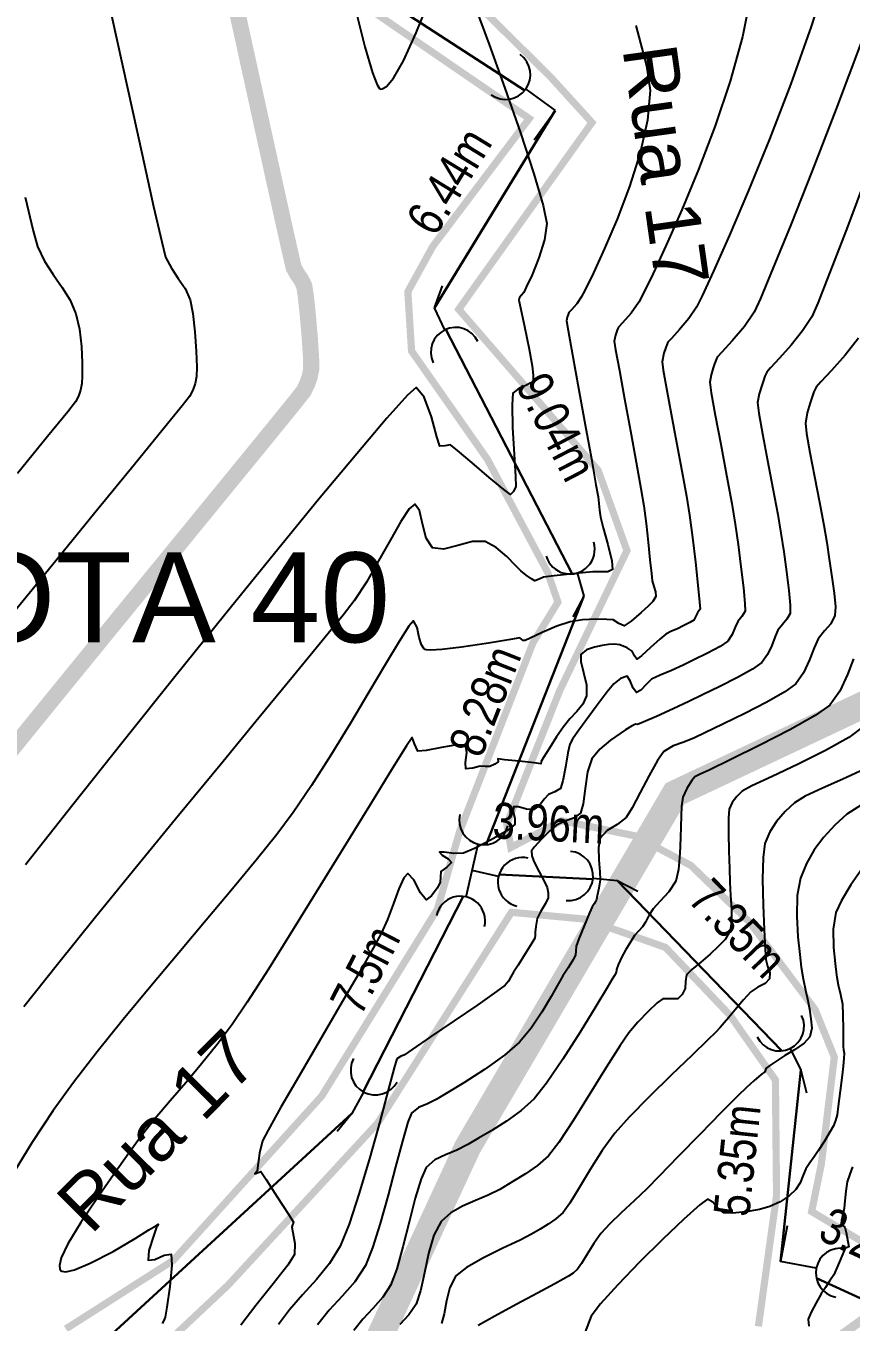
# Model space of a CAD drawing. Extents: x 360931 to 362237, y 7351473 to 7352200.
# Drawn here: x 361445.97 to 361468.93, y 7351742.04 to 7351778.1 of the extents above; entities that cross this region are included whole.
import ezdxf
from ezdxf.enums import TextEntityAlignment as Align

# ---------------------------------------------------------------- set-up
doc = ezdxf.new("R2010")
doc.units = 0
for name, color, linetype in [('A_Curvas Intermediarias', 37, 'Continuous'), ('A_Curvas Mestras', 32, 'Continuous'), ('LISTAGEM_TEXTO', 7, 'Continuous'), ('PONTOS-Pontos - Água_U', 1, 'Continuous'), ('PS_IND_COMPRIMENTO', 7, 'Continuous'), ('ZZ-Carimbo Texto', 7, 'Continuous')]:
    doc.layers.add(name, color=color, linetype=linetype)
doc.layers.add('TUBO_PE_80_NTS194_PN_12_5', color=5, linetype='Continuous', lineweight=30)
doc.styles.add('CARIMBO', font='arial.ttf', dxfattribs={"height": 2})
doc.styles.add('ROMANS', font='arial.ttf', dxfattribs={"height": 2})
doc.styles.get("Standard").update_dxf_attribs({"font": 'arial.ttf'})
picture_1 = doc.add_image_def('image1.tif', size_in_pixel=(23490, 20550))

# ---------------------------------------------------------------- blocks, each defined once
blk = doc.blocks.new('*U1047')
for p, q in [((-0.135, 0), (0, 0)), ((0, 0), (0.1276, -0.0248))]:
    blk.add_line(p, q)
blk.add_arc((-0.2725, -0.0002), 0.1375, 270.09061, 90.09061)
blk = doc.blocks.new('*U1048')
for p, q in [((-0.135, 0), (0, 0)), ((0, 0), (0.1205, -0.0487))]:
    blk.add_line(p, q)
blk.add_arc((-0.2725, -0.0002), 0.1375, 270.09062, 90.09062)
blk = doc.blocks.new('*U1088')
for p in [(-0.2024, 0), (0, -0.2024)]:
    blk.add_line(p, (0, 0))
blk.add_arc((-0.3399, 0.0002), 0.1375, 269.90938, 89.90938)
blk = doc.blocks.new('*U1108')
for p in [(-0.2024, 0), (0, -0.2024)]:
    blk.add_line(p, (0, 0))
blk.add_arc((-0.3399, 0.0002), 0.1375, 269.90938, 89.90938)
blk = doc.blocks.new('*U1109')
for p, q in [((-0.135, 0), (0, 0)), ((0, 0), (0.0919, -0.0919))]:
    blk.add_line(p, q)
blk.add_arc((-0.2725, -0.0002), 0.1375, 270.09062, 90.09062)
blk = doc.blocks.new('*U1110')
for p, q in [((-0.135, 0), (0, 0)), ((0, 0), (0.0919, -0.0919))]:
    blk.add_line(p, q)
blk.add_arc((-0.2725, -0.0002), 0.1375, 270.09062, 90.09062)
blk = doc.blocks.new('*U1111', base_point=(361544.508, 7351672.6662))
for p, q in [((361544.3817, 7351672.6065), (361544.6342, 7351672.7702)), ((361544.5898, 7351672.5621), (361544.508, 7351672.6883))]:
    blk.add_line(p, q)
for centre, start, end in [((361544.7496, 7351672.845), 122.96833, 302.96833), ((361544.2664, 7351672.5316), 302.96833, 122.96833), ((361544.6647, 7351672.4468), 32.96834, 212.96834)]:
    blk.add_arc(centre, 0.1375, start, end)
blk = doc.blocks.new('*U1112')
for p, q in [((-0.135, 0), (0, 0)), ((0, 0), (0.1276, -0.0248))]:
    blk.add_line(p, q)
blk.add_arc((-0.2725, -0.0002), 0.1375, 270.09061, 90.09061)

msp = doc.modelspace()

# ---------------------------------------------------------------- linework, layer by layer
at = {"color": 0, "const_width": 0.2}
for points in [[(361447.08, 7351741.85), (361450.07, 7351743.757), (361454.2, 7351748.326), (361457.422, 7351753.531), (361458.041, 7351755.695), (361460.079, 7351760.935), (361460.775, 7351762.069), (361460.491, 7351762.894), (361458.816, 7351766.037), (361456.701, 7351769.057), (361456.598, 7351770.706), (361457.294, 7351771.969), (361459.975, 7351775.524), (361452.863, 7351780.397), (361446.853, 7351783.931), (361438.55, 7351788.626), (361430.609, 7351791.335), (361421.998, 7351787.014), (361416.865, 7351783.909)], [(361456.848, 7351780.365), (361460.594, 7351776.654), (361461.722, 7351775.413), (361458.014, 7351770.215), (361461.894, 7351765.737), (361462.697, 7351763.502), (361460.824, 7351759.606), (361459.351, 7351755.893), (361459.466, 7351755.244), (361460.88, 7351755.988), (361462.926, 7351755.566), (361464.474, 7351754.744), (361466.098, 7351753.178), (361467.933, 7351750.733), (361468.468, 7351749.411), (361468.105, 7351746.431), (361467.837, 7351745.113), (361469.687, 7351744.012)], [(361466.355, 7351741.92), (361466.86, 7351745.562), (361466.828, 7351748.776), (361465.567, 7351750.572), (361463.77, 7351752.463), (361461.531, 7351753.25), (361459.482, 7351753.44), (361455.758, 7351747.575), (361451.594, 7351743.067), (361447.871, 7351739.565)]]:
    msp.add_lwpolyline(points, dxfattribs=at)
at = {"layer": 'A_Curvas Intermediarias', "flags": 128}
for points, elevation in [([(361468.334, 7351779.669), (361467.825, 7351778.086), (361467.255, 7351776.491), (361466.659, 7351774.948), (361466.077, 7351773.522), (361465.546, 7351772.278), (361465.103, 7351771.279), (361464.787, 7351770.591), (361464.634, 7351770.276), (361464.421, 7351769.964), (361464.159, 7351769.651), (361463.935, 7351769.407), (361463.834, 7351769.299), (361463.804, 7351769.227), (361463.777, 7351769.154), (361463.724, 7351769), (361463.673, 7351768.759), (361463.707, 7351768.527), (361463.799, 7351768.013), (361463.929, 7351767.311), (361464.078, 7351766.515), (361464.226, 7351765.718), (361464.352, 7351765.013), (361464.438, 7351764.493), (361464.52, 7351763.867), (361464.601, 7351763.177), (361464.67, 7351762.538), (361464.717, 7351762.066), (361464.733, 7351761.877), (361464.697, 7351761.824), (361464.658, 7351761.773), (361464.617, 7351761.68), (361464.557, 7351761.57), (361464.447, 7351761.502), (361464.261, 7351761.406), (361464.101, 7351761.326), (361463.937, 7351761.259), (361463.78, 7351761.182), (361463.616, 7351761.043), (361463.354, 7351760.803), (361463.103, 7351760.577), (361462.973, 7351760.479), (361462.91, 7351760.575), (361462.844, 7351760.701), (361462.703, 7351760.8), (361462.501, 7351760.886), (361462.353, 7351760.903), (361462.182, 7351760.895), (361462.007, 7351760.866), (361461.797, 7351760.819), (361461.567, 7351760.742), (361461.409, 7351760.615), (361461.409, 7351760.417), (361461.491, 7351760.109), (361461.572, 7351759.767), (361461.574, 7351759.466), (361461.466, 7351759.231), (361461.299, 7351759.024), (361461.108, 7351758.823), (361460.927, 7351758.603), (361460.739, 7351758.32), (361460.538, 7351758.004), (361460.378, 7351757.746), (361460.312, 7351757.638), (361460.298, 7351757.575), (361460.111, 7351757.595), (361459.701, 7351757.641), (361459.291, 7351757.686), (361459.103, 7351757.706), (361459.109, 7351757.626), (361459.019, 7351757.566), (361458.879, 7351757.498), (361458.747, 7351757.499), (361458.607, 7351757.508), (361458.408, 7351757.446), (361458.213, 7351757.432), (361458.205, 7351757.604), (361458.242, 7351757.884), (361458.202, 7351758.087), (361457.959, 7351758.096), (361457.531, 7351758.022), (361457.106, 7351757.939), (361456.873, 7351757.924), (361456.786, 7351758.131), (361456.722, 7351758.299), (361456.563, 7351758.071), (361456.171, 7351757.447), (361455.602, 7351756.527), (361454.916, 7351755.41), (361454.167, 7351754.194), (361453.416, 7351752.978), (361452.717, 7351751.86), (361452.13, 7351750.941), (361451.711, 7351750.317), (361451.294, 7351749.759), (361450.859, 7351749.221), (361450.418, 7351748.7), (361449.983, 7351748.193), (361449.566, 7351747.699), (361449.177, 7351747.216), (361448.829, 7351746.74), (361448.406, 7351746.137), (361447.939, 7351745.472), (361447.493, 7351744.808), (361447.133, 7351744.212), (361446.951, 7351743.826), (361446.899, 7351743.611), (361446.912, 7351743.511), (361446.934, 7351743.476), (361446.969, 7351743.452), (361447.078, 7351743.438), (361447.323, 7351743.494), (361447.761, 7351743.676), (361448.395, 7351744.007), (361449.006, 7351744.364), (361449.393, 7351744.602), (361449.58, 7351744.72), (361449.642, 7351744.758), (361449.65, 7351744.763), (361449.647, 7351744.754), (361449.624, 7351744.71), (361449.605, 7351744.676), (361449.524, 7351744.453), (361449.392, 7351744.033), (361449.37, 7351743.76), (361449.552, 7351743.784), (361449.82, 7351743.902), (361450.014, 7351743.925), (361450.034, 7351743.62), (361449.974, 7351743.032), (361449.893, 7351742.453), (361449.848, 7351742.176), (361449.807, 7351742.086), (361449.763, 7351741.996)], 44), ([(361466.145, 7351778.963), (361465.915, 7351777.8), (361465.571, 7351776.568), (361465.151, 7351775.32), (361464.691, 7351774.107), (361464.225, 7351772.983), (361463.79, 7351771.999), (361463.422, 7351771.208), (361463.157, 7351770.662), (361463.03, 7351770.413), (361462.816, 7351770.112), (361462.576, 7351769.839), (361462.459, 7351769.715), (361462.437, 7351769.663), (361462.418, 7351769.611), (361462.381, 7351769.499), (361462.344, 7351769.329), (361462.382, 7351769.086), (361462.486, 7351768.511), (361462.631, 7351767.721), (361462.795, 7351766.832), (361462.954, 7351765.962), (361463.085, 7351765.228), (361463.165, 7351764.747), (361463.228, 7351764.261), (361463.287, 7351763.738), (361463.337, 7351763.249), (361463.376, 7351762.866), (361463.4, 7351762.66), (361463.443, 7351762.503), (361463.491, 7351762.353), (361463.5, 7351762.227), (361463.416, 7351762.084), (361463.285, 7351761.956), (361463.096, 7351761.778), (361462.815, 7351761.537), (361462.616, 7351761.41), (361462.471, 7351761.478), (361462.316, 7351761.573), (361462.138, 7351761.589), (361461.827, 7351761.592), (361461.461, 7351761.573), (361461.117, 7351761.523), (361460.749, 7351761.403), (361460.338, 7351761.227), (361460.004, 7351761.068), (361459.864, 7351760.998), (361459.805, 7351761.006), (361459.764, 7351761.04), (361459.718, 7351761.075), (361459.459, 7351761.031), (361458.844, 7351760.927), (361458.095, 7351760.813), (361457.547, 7351760.747), (361457.242, 7351760.73), (361457.114, 7351760.739), (361457.079, 7351760.751), (361457.04, 7351760.783), (361456.979, 7351760.88), (361456.917, 7351761.081), (361456.859, 7351761.363), (361456.757, 7351761.547), (361456.625, 7351761.397), (361456.356, 7351760.975), (361455.976, 7351760.345), (361455.515, 7351759.567), (361455, 7351758.704), (361454.459, 7351757.816), (361453.92, 7351756.965), (361453.41, 7351756.214), (361452.953, 7351755.607), (361452.38, 7351754.891), (361451.716, 7351754.089), (361450.987, 7351753.223), (361450.22, 7351752.315), (361449.441, 7351751.387), (361448.676, 7351750.462), (361447.951, 7351749.561), (361447.293, 7351748.708), (361446.728, 7351747.924), (361446.135, 7351747.022), (361445.507, 7351746.004)], 43), ([(361455.077, 7351778.82), (361455.403, 7351777.521), (361455.616, 7351776.794), (361455.741, 7351776.465), (361455.806, 7351776.36), (361455.832, 7351776.344), (361455.887, 7351776.348), (361456.005, 7351776.415), (361456.2, 7351776.645), (361456.477, 7351777.132), (361456.827, 7351777.904), (361457.143, 7351778.689)], 41), ([(361448.351, 7351778.391), (361448.802, 7351776.332), (361449.2, 7351774.526), (361449.523, 7351773.077), (361449.75, 7351772.09), (361449.857, 7351771.669), (361450.016, 7351771.358), (361450.209, 7351771.076), (361450.396, 7351770.794), (361450.538, 7351770.479), (361450.613, 7351770.103), (361450.669, 7351769.592), (361450.705, 7351769.055), (361450.721, 7351768.604), (361450.716, 7351768.348), (361450.677, 7351768.153), (361450.612, 7351767.97), (361450.523, 7351767.791), (361450.319, 7351767.53), (361449.789, 7351766.877), (361448.988, 7351765.896), (361447.973, 7351764.654), (361446.798, 7351763.218), (361445.52, 7351761.653)], 39), ([(361458.475, 7351778.633), (361458.864, 7351777.585), (361459.3, 7351776.368), (361459.729, 7351775.123), (361460.101, 7351773.989), (361460.363, 7351773.104), (361460.463, 7351772.608), (361460.399, 7351772.149), (361460.243, 7351771.646), (361460.056, 7351771.179), (361459.895, 7351770.832), (361459.822, 7351770.686), (361459.76, 7351770.608), (361459.708, 7351770.547), (361459.685, 7351770.469), (361459.734, 7351770.253), (361459.847, 7351769.735), (361459.977, 7351769.104), (361460.058, 7351768.642), (361460.089, 7351768.384), (361460.09, 7351768.276), (361460.083, 7351768.246), (361460.064, 7351768.212), (361460.004, 7351768.157), (361459.88, 7351768.094), (361459.694, 7351768.021), (361459.524, 7351767.887), (361459.497, 7351767.554), (361459.515, 7351766.915), (361459.555, 7351766.182), (361459.591, 7351765.569), (361459.601, 7351765.289), (361459.538, 7351765.152), (361459.453, 7351765.063), (361459.267, 7351765.201), (361458.866, 7351765.538), (361458.391, 7351765.944), (361457.983, 7351766.288), (361457.783, 7351766.442), (361457.63, 7351766.419), (361457.49, 7351766.406), (361457.405, 7351766.671), (361457.254, 7351767.221), (361457.056, 7351767.773), (361456.829, 7351768.043), (361456.584, 7351767.824), (361456.016, 7351767.188), (361455.176, 7351766.199), (361454.115, 7351764.921), (361452.884, 7351763.418), (361451.534, 7351761.753), (361450.115, 7351759.992), (361448.678, 7351758.196), (361447.274, 7351756.431), (361445.954, 7351754.76)], 41), ([(361462.941, 7351778.116), (361463.238, 7351776.991), (361463.345, 7351776.306), (361463.269, 7351775.479), (361463.062, 7351774.569), (361462.766, 7351773.631), (361462.423, 7351772.725), (361462.076, 7351771.906), (361461.766, 7351771.232), (361461.535, 7351770.761), (361461.426, 7351770.55), (361461.297, 7351770.368), (361461.153, 7351770.204), (361461.083, 7351770.131), (361461.059, 7351770.069), (361461.036, 7351769.994), (361461.014, 7351769.899), (361461.061, 7351769.628), (361461.182, 7351768.949), (361461.35, 7351768.021), (361461.534, 7351767.002), (361461.705, 7351766.054), (361461.834, 7351765.333), (361461.892, 7351765.001), (361461.914, 7351764.81), (361461.93, 7351764.626), (361461.956, 7351764.436), (361462.033, 7351764.139), (361462.164, 7351763.672), (361462.275, 7351763.221), (361462.291, 7351762.976), (361462.161, 7351762.917), (361461.959, 7351762.914), (361461.749, 7351762.911), (361461.462, 7351762.882), (361461.013, 7351762.838), (361460.588, 7351762.794), (361460.372, 7351762.768), (361460.252, 7351762.707), (361460.137, 7351762.664), (361460.039, 7351762.715), (361459.894, 7351762.821), (361459.746, 7351762.936), (361459.591, 7351763.09), (361459.35, 7351763.341), (361459.058, 7351763.594), (361458.75, 7351763.758), (361458.395, 7351763.754), (361457.985, 7351763.642), (361457.591, 7351763.544), (361457.285, 7351763.579), (361457.105, 7351763.845), (361457.003, 7351764.25), (361456.919, 7351764.623), (361456.793, 7351764.795), (361456.637, 7351764.667), (361456.403, 7351764.311), (361456.112, 7351763.803), (361455.786, 7351763.217), (361455.444, 7351762.628), (361455.108, 7351762.11), (361454.795, 7351761.706), (361454.215, 7351760.99), (361453.418, 7351760.017), (361452.454, 7351758.846), (361451.371, 7351757.532), (361450.219, 7351756.133), (361449.047, 7351754.704), (361447.906, 7351753.303), (361446.844, 7351751.986), (361445.911, 7351750.81)], 42), ([(361469.385, 7351773.974), (361468.806, 7351772.44), (361468.337, 7351771.22), (361468.006, 7351770.384), (361467.842, 7351770.003), (361467.586, 7351769.615), (361467.264, 7351769.216), (361466.945, 7351768.856), (361466.696, 7351768.589), (361466.585, 7351768.467), (361466.536, 7351768.356), (361466.496, 7351768.239), (361466.446, 7351768.101), (361466.374, 7351767.865), (361466.332, 7351767.619), (361466.369, 7351767.327), (361466.471, 7351766.753), (361466.611, 7351766.014), (361466.761, 7351765.227), (361466.894, 7351764.512), (361466.983, 7351763.984), (361467.058, 7351763.468), (361467.135, 7351762.913), (361467.2, 7351762.393), (361467.238, 7351761.983), (361467.235, 7351761.756), (361467.15, 7351761.593), (361467.022, 7351761.448), (361466.899, 7351761.291), (361466.818, 7351761.111), (361466.725, 7351760.866), (361466.606, 7351760.608), (361466.45, 7351760.388), (361466.195, 7351760.204), (361465.776, 7351759.971), (361465.281, 7351759.721), (361464.799, 7351759.487), (361464.419, 7351759.304), (361463.985, 7351759.101), (361463.518, 7351758.892), (361463.144, 7351758.729), (361462.989, 7351758.663), (361462.93, 7351758.67), (361462.824, 7351758.616), (361462.659, 7351758.519), (361462.507, 7351758.419), (361462.238, 7351758.228), (361461.945, 7351757.98), (361461.72, 7351757.711), (361461.601, 7351757.349), (361461.534, 7351756.889), (361461.48, 7351756.461), (361461.399, 7351756.195), (361461.21, 7351756.059), (361460.971, 7351755.973), (361460.739, 7351755.86), (361460.544, 7351755.694), (361460.317, 7351755.472), (361460.125, 7351755.266), (361460.036, 7351755.147), (361460.047, 7351755.015), (361460.093, 7351754.878), (361460.2, 7351754.669), (361460.375, 7351754.343), (361460.48, 7351754.128), (361460.507, 7351753.984), (361460.504, 7351753.84), (361460.426, 7351753.683), (361460.292, 7351753.455), (361460.198, 7351753.269), (361460.157, 7351753.044), (361460.144, 7351752.891), (361460.141, 7351752.806), (361460.133, 7351752.723), (361460.049, 7351752.581), (361459.865, 7351752.285), (361459.668, 7351751.97), (361459.542, 7351751.771), (361459.468, 7351751.644), (361459.396, 7351751.522), (361459.306, 7351751.41), (361459.066, 7351751.232), (361458.545, 7351750.869), (361457.886, 7351750.417), (361457.231, 7351749.971), (361456.723, 7351749.626), (361456.504, 7351749.479), (361456.391, 7351749.425), (361456.29, 7351749.361), (361456.218, 7351749.112), (361456.05, 7351748.487), (361455.814, 7351747.612), (361455.536, 7351746.616), (361455.243, 7351745.623), (361454.961, 7351744.761), (361454.716, 7351744.156), (361454.417, 7351743.671), (361454.053, 7351743.221), (361453.668, 7351742.794), (361453.303, 7351742.381), (361453.001, 7351741.969)], 46), ([(361445.952, 7351773.337), (361446.172, 7351772.401), (361446.292, 7351771.96), (361446.488, 7351771.557), (361446.728, 7351771.184), (361446.976, 7351770.826), (361447.199, 7351770.467), (361447.361, 7351770.092), (361447.457, 7351769.66), (361447.512, 7351769.182), (361447.534, 7351768.727), (361447.535, 7351768.36), (361447.524, 7351768.148), (361447.488, 7351767.971), (361447.429, 7351767.804), (361447.348, 7351767.641), (361447.132, 7351767.366), (361446.572, 7351766.677), (361445.733, 7351765.65)], 38), ([(361469.144, 7351769.409), (361468.765, 7351768.939), (361468.389, 7351768.516), (361468.094, 7351768.2), (361467.96, 7351768.051), (361467.901, 7351767.92), (361467.855, 7351767.782), (361467.795, 7351767.613), (361467.71, 7351767.337), (361467.662, 7351767.049), (361467.695, 7351766.761), (361467.788, 7351766.231), (361467.915, 7351765.561), (361468.053, 7351764.852), (361468.175, 7351764.208), (361468.256, 7351763.73), (361468.327, 7351763.267), (361468.401, 7351762.777), (361468.464, 7351762.315), (361468.498, 7351761.937), (361468.486, 7351761.696), (361468.368, 7351761.469), (361468.191, 7351761.268), (361468.02, 7351761.05), (361467.908, 7351760.8), (361467.778, 7351760.46), (361467.613, 7351760.102), (361467.397, 7351759.797), (361467.094, 7351759.577), (361466.585, 7351759.288), (361465.975, 7351758.972), (361465.367, 7351758.672), (361464.867, 7351758.431), (361464.578, 7351758.293), (361464.277, 7351758.176), (361463.985, 7351758.071), (361463.726, 7351757.911), (361463.547, 7351757.663), (361463.314, 7351757.245), (361463.066, 7351756.769), (361462.839, 7351756.343), (361462.671, 7351756.08), (361462.42, 7351755.881), (361462.149, 7351755.718), (361461.952, 7351755.505), (361461.9, 7351755.239), (361461.91, 7351754.898), (361461.94, 7351754.57), (361461.95, 7351754.343), (361461.914, 7351754.116), (361461.868, 7351753.897), (361461.845, 7351753.798), (361461.822, 7351753.743), (361461.781, 7351753.678), (361461.731, 7351753.594), (361461.657, 7351753.421), (361461.507, 7351753.063), (361461.357, 7351752.698), (361461.282, 7351752.502), (361461.276, 7351752.372), (361461.266, 7351752.243), (361461.194, 7351752.111), (361461.057, 7351751.896), (361460.913, 7351751.674), (361460.791, 7351751.458), (361460.589, 7351751.097), (361460.328, 7351750.658), (361460.028, 7351750.213), (361459.709, 7351749.829), (361459.285, 7351749.466), (361458.729, 7351749.071), (361458.153, 7351748.698), (361457.669, 7351748.4), (361457.388, 7351748.23), (361457.141, 7351748.112), (361456.899, 7351748.007), (361456.701, 7351747.852), (361456.601, 7351747.598), (361456.448, 7351747.069), (361456.259, 7351746.361), (361456.046, 7351745.567), (361455.826, 7351744.783), (361455.613, 7351744.102), (361455.421, 7351743.618), (361455.126, 7351743.162), (361454.769, 7351742.759), (361454.405, 7351742.371), (361454.086, 7351741.962)], 47), ([(361468.997, 7351760.49), (361468.831, 7351760.055), (361468.62, 7351759.596), (361468.344, 7351759.206), (361467.932, 7351758.913), (361467.227, 7351758.517), (361466.392, 7351758.086), (361465.59, 7351757.69), (361464.984, 7351757.398), (361464.736, 7351757.281), (361464.657, 7351757.249), (361464.582, 7351757.212), (361464.502, 7351757.104), (361464.363, 7351756.881), (361464.252, 7351756.639), (361464.215, 7351756.395), (361464.209, 7351756.117), (361464.2, 7351755.826), (361464.187, 7351755.511), (361464.169, 7351755.075), (361464.131, 7351754.635), (361464.058, 7351754.306), (361463.862, 7351754.005), (361463.612, 7351753.741), (361463.424, 7351753.536), (361463.309, 7351753.351), (361463.208, 7351753.166), (361463.129, 7351753.033), (361463.02, 7351752.912), (361462.91, 7351752.792), (361462.8, 7351752.626), (361462.656, 7351752.389), (361462.55, 7351752.202), (361462.455, 7351751.982), (361462.405, 7351751.847), (361462.4, 7351751.763), (361462.352, 7351751.684), (361462.285, 7351751.578), (361462.152, 7351751.356), (361461.83, 7351750.82), (361461.392, 7351750.107), (361460.911, 7351749.35), (361460.46, 7351748.686), (361460.112, 7351748.249), (361459.75, 7351747.927), (361459.345, 7351747.633), (361458.936, 7351747.374), (361458.565, 7351747.154), (361458.272, 7351746.981), (361457.961, 7351746.825), (361457.645, 7351746.697), (361457.353, 7351746.551), (361457.112, 7351746.343), (361456.966, 7351746.028), (361456.805, 7351745.488), (361456.635, 7351744.823), (361456.461, 7351744.133), (361456.29, 7351743.519), (361456.126, 7351743.08), (361455.898, 7351742.729), (361455.624, 7351742.418), (361455.343, 7351742.119), (361455.097, 7351741.804)], 48), ([(361469.29, 7351758.615), (361468.872, 7351758.307), (361468.22, 7351757.942), (361467.465, 7351757.566), (361466.74, 7351757.221), (361466.176, 7351756.954), (361465.905, 7351756.809), (361465.754, 7351756.661), (361465.629, 7351756.497), (361465.543, 7351756.311), (361465.52, 7351756.069), (361465.521, 7351755.648), (361465.535, 7351755.144), (361465.552, 7351754.655), (361465.561, 7351754.279), (361465.577, 7351753.904), (361465.602, 7351753.526), (361465.608, 7351753.187), (361465.567, 7351752.929), (361465.427, 7351752.687), (361465.227, 7351752.478), (361465.008, 7351752.271), (361464.755, 7351752.05), (361464.5, 7351751.847), (361464.352, 7351751.697), (361464.329, 7351751.512), (361464.316, 7351751.324), (361464.234, 7351751.154), (361464.108, 7351751.032), (361463.911, 7351751.034), (361463.695, 7351751.035), (361463.536, 7351750.917), (361463.285, 7351750.679), (361463.001, 7351750.381), (361462.744, 7351750.084), (361462.503, 7351749.731), (361462.122, 7351749.125), (361461.667, 7351748.392), (361461.205, 7351747.655), (361460.799, 7351747.038), (361460.515, 7351746.668), (361460.203, 7351746.392), (361459.872, 7351746.161), (361459.522, 7351745.95), (361459.157, 7351745.732), (361458.833, 7351745.567), (361458.478, 7351745.421), (361458.121, 7351745.268), (361457.794, 7351745.081), (361457.523, 7351744.834), (361457.324, 7351744.456), (361457.177, 7351743.95), (361457.059, 7351743.405), (361456.951, 7351742.906), (361456.83, 7351742.542), (361456.624, 7351742.239), (361456.378, 7351741.972)], 49), ([(361469.221, 7351756.43), (361468.816, 7351756.169), (361468.483, 7351755.861), (361468.178, 7351755.531), (361467.911, 7351755.179), (361467.69, 7351754.8), (361467.524, 7351754.392), (361467.435, 7351753.903), (361467.422, 7351753.334), (361467.454, 7351752.761), (361467.505, 7351752.262), (361467.546, 7351751.911), (361467.596, 7351751.592), (361467.666, 7351751.276), (361467.734, 7351750.987), (361467.777, 7351750.749), (361467.818, 7351750.476), (361467.842, 7351750.212), (361467.79, 7351749.975), (361467.626, 7351749.797), (361467.361, 7351749.613), (361467.094, 7351749.453), (361466.921, 7351749.349), (361466.704, 7351749.198), (361466.573, 7351749.105), (361466.552, 7351749.055), (361466.532, 7351749.005), (361466.435, 7351748.924), (361466.229, 7351748.753), (361466.02, 7351748.57), (361465.785, 7351748.335), (361465.323, 7351747.866), (361464.736, 7351747.267), (361464.125, 7351746.644), (361463.595, 7351746.103), (361463.245, 7351745.75), (361462.894, 7351745.411), (361462.539, 7351745.08), (361462.218, 7351744.771), (361461.97, 7351744.502), (361461.772, 7351744.227), (361461.589, 7351743.928), (361461.434, 7351743.668), (361461.321, 7351743.507), (361461.198, 7351743.403), (361461.066, 7351743.318), (361460.925, 7351743.235), (361460.689, 7351743.105), (361460.208, 7351742.848), (361459.609, 7351742.527), (361459.016, 7351742.206), (361458.553, 7351741.947)], 51), ([(361469.253, 7351754.671), (361468.927, 7351754.202), (361468.668, 7351753.773), (361468.514, 7351753.433), (361468.437, 7351752.967), (361468.443, 7351752.464), (361468.489, 7351752.011), (361468.529, 7351751.694), (361468.578, 7351751.418), (361468.642, 7351751.156), (361468.691, 7351750.88), (361468.707, 7351750.578), (361468.712, 7351750.197), (361468.712, 7351749.864), (361468.712, 7351749.707), (361468.726, 7351749.614), (361468.739, 7351749.521), (361468.73, 7351749.376), (361468.712, 7351749.163), (361468.683, 7351748.912), (361468.631, 7351748.475), (361468.577, 7351748.042), (361468.543, 7351747.802), (361468.503, 7351747.647), (361468.446, 7351747.497), (361468.355, 7351747.337), (361468.191, 7351747.074), (361468.022, 7351746.807), (361467.91, 7351746.635), (361467.788, 7351746.469), (361467.672, 7351746.3), (361467.6, 7351746.131), (361467.516, 7351745.918), (361467.397, 7351745.724), (361467.208, 7351745.552), (361466.956, 7351745.384), (361466.677, 7351745.252), (361466.385, 7351745.174), (361466.001, 7351745.108), (361465.634, 7351745.071), (361465.394, 7351745.082), (361465.227, 7351745.204), (361465.082, 7351745.375), (361464.935, 7351745.458), (361464.722, 7351745.302), (361464.276, 7351744.901), (361463.687, 7351744.339), (361463.045, 7351743.702), (361462.44, 7351743.076), (361461.962, 7351742.547), (361461.7, 7351742.201), (361461.534, 7351741.766)], 52), ([(361468.976, 7351746.357), (361468.895, 7351746.156), (361468.829, 7351745.941), (361468.787, 7351745.684), (361468.762, 7351745.416), (361468.74, 7351745.209), (361468.707, 7351745.035), (361468.672, 7351744.868), (361468.659, 7351744.783), (361468.707, 7351744.73), (361468.758, 7351744.678), (361468.794, 7351744.531), (361468.848, 7351744.277), (361468.873, 7351744.137), (361468.823, 7351744.114), (361468.769, 7351744.092), (361468.706, 7351743.942), (361468.578, 7351743.634), (361468.45, 7351743.357), (361468.337, 7351743.173), (361468.218, 7351743.003), (361468.101, 7351742.821), (361467.964, 7351742.579), (361467.822, 7351742.312), (361467.744, 7351742.116), (361467.754, 7351741.929)], 53)]:
    msp.add_lwpolyline(points, dxfattribs=dict(at, elevation=elevation))
at = {"layer": 'A_Curvas Mestras', "const_width": 0.45, "elevation": 40, "flags": 128}
msp.add_lwpolyline([(361451.528, 7351779.95), (361452.009, 7351777.753), (361452.451, 7351775.739), (361452.833, 7351774.002), (361453.136, 7351772.634), (361453.339, 7351771.728), (361453.421, 7351771.378), (361453.517, 7351771.203), (361453.628, 7351771.043), (361453.714, 7351770.867), (361453.76, 7351770.572), (361453.817, 7351770.029), (361453.87, 7351769.403), (361453.905, 7351768.854), (361453.908, 7351768.547), (361453.866, 7351768.335), (361453.795, 7351768.136), (361453.699, 7351767.941), (361453.476, 7351767.658), (361452.899, 7351766.946), (361452.028, 7351765.879), (361450.923, 7351764.528), (361449.645, 7351762.965), (361448.254, 7351761.262), (361446.81, 7351759.491), (361445.375, 7351757.725)], dxfattribs=at)
at = {"layer": 'A_Curvas Mestras', "flags": 128}
for points, elevation in [([(361469.223, 7351777.664), (361468.523, 7351775.797), (361467.855, 7351774.07), (361467.255, 7351772.562), (361466.76, 7351771.351), (361466.409, 7351770.518), (361466.238, 7351770.14), (361465.965, 7351769.739), (361465.629, 7351769.339), (361465.341, 7351769.025), (361465.21, 7351768.883), (361465.17, 7351768.791), (361465.136, 7351768.697), (361465.097, 7351768.587), (361465.038, 7351768.392), (361465.003, 7351768.189), (361465.044, 7351767.892), (361465.155, 7351767.274), (361465.307, 7351766.466), (361465.47, 7351765.603), (361465.614, 7351764.816), (361465.71, 7351764.239), (361465.79, 7351763.669), (361465.869, 7351763.049), (361465.936, 7351762.471), (361465.979, 7351762.03), (361465.984, 7351761.817), (361465.894, 7351761.672), (361465.779, 7351761.532), (361465.711, 7351761.374), (361465.625, 7351761.165), (361465.503, 7351760.979), (361465.291, 7351760.833), (361464.942, 7351760.647), (361464.562, 7351760.461), (361464.26, 7351760.315), (361463.934, 7351760.17), (361463.617, 7351760.038), (361463.384, 7351759.923), (361463.227, 7351759.776), (361463.087, 7351759.618), (361462.963, 7351759.555), (361462.866, 7351759.674), (361462.789, 7351759.88), (361462.7, 7351760.006), (361462.517, 7351759.949), (361462.328, 7351759.798), (361462.142, 7351759.574), (361461.835, 7351759.165), (361461.532, 7351758.749), (361461.357, 7351758.504), (361461.265, 7351758.377), (361461.18, 7351758.253), (361461.11, 7351758.116), (361461.054, 7351757.875), (361460.984, 7351757.481), (361460.912, 7351757.097), (361460.848, 7351756.885), (361460.692, 7351756.792), (361460.51, 7351756.713), (361460.394, 7351756.583), (361460.258, 7351756.413), (361460.1, 7351756.297), (361459.896, 7351756.309), (361459.681, 7351756.376), (361459.537, 7351756.376), (361459.527, 7351756.242), (361459.579, 7351756.049), (361459.575, 7351755.879), (361459.354, 7351755.707), (361458.92, 7351755.452), (361458.456, 7351755.213), (361458.149, 7351755.084), (361457.881, 7351755.08), (361457.612, 7351755.117), (361457.477, 7351755.109), (361457.554, 7351755.029), (361457.72, 7351754.926), (361457.812, 7351754.825), (361457.68, 7351754.694), (361457.519, 7351754.571), (361457.508, 7351754.423), (361457.5, 7351754.272), (361457.412, 7351754.108), (361457.259, 7351753.894), (361457.104, 7351753.791), (361456.947, 7351753.986), (361456.766, 7351754.341), (361456.594, 7351754.523), (361456.485, 7351754.398), (361456.351, 7351754.093), (361456.197, 7351753.683), (361456.03, 7351753.242), (361455.856, 7351752.846), (361455.634, 7351752.444), (361455.23, 7351751.74), (361454.707, 7351750.841), (361454.13, 7351749.85), (361453.562, 7351748.874), (361453.067, 7351748.017), (361452.708, 7351747.383), (361452.549, 7351747.078), (361452.467, 7351746.736), (361452.421, 7351746.395), (361452.404, 7351746.235), (361452.343, 7351746.163), (361452.415, 7351746.196), (361452.503, 7351746.226), (361452.654, 7351746.005), (361452.965, 7351745.526), (361453.272, 7351745.044), (361453.412, 7351744.816), (361453.39, 7351744.749), (361453.365, 7351744.68), (361453.4, 7351744.529), (361453.454, 7351744.223), (361453.446, 7351743.923), (361453.254, 7351743.622), (361452.848, 7351743.101), (361452.369, 7351742.498), (361451.954, 7351741.952)], 45), ([(361469.303, 7351757.419), (361468.709, 7351757.142), (361468.135, 7351756.89), (361467.659, 7351756.67), (361467.36, 7351756.489), (361467.097, 7351756.24), (361466.863, 7351755.97), (361466.672, 7351755.675), (361466.533, 7351755.352), (361466.484, 7351754.969), (361466.472, 7351754.358), (361466.486, 7351753.643), (361466.513, 7351752.949), (361466.543, 7351752.402), (361466.562, 7351752.128), (361466.612, 7351751.937), (361466.672, 7351751.755), (361466.668, 7351751.592), (361466.542, 7351751.463), (361466.34, 7351751.354), (361466.143, 7351751.224), (361465.936, 7351751.001), (361465.703, 7351750.719), (361465.523, 7351750.5), (361465.403, 7351750.362), (361465.287, 7351750.231), (361465.163, 7351750.096), (361464.95, 7351749.89), (361464.507, 7351749.468), (361463.93, 7351748.913), (361463.316, 7351748.31), (361462.759, 7351747.741), (361462.357, 7351747.293), (361462.007, 7351746.812), (361461.672, 7351746.281), (361461.367, 7351745.771), (361461.111, 7351745.35), (361460.918, 7351745.088), (361460.717, 7351744.909), (361460.503, 7351744.76), (361460.277, 7351744.624), (361460.041, 7351744.483), (361459.726, 7351744.321), (361459.243, 7351744.092), (361458.707, 7351743.828), (361458.232, 7351743.562), (361457.934, 7351743.325), (361457.77, 7351743.006), (361457.676, 7351742.629), (361457.612, 7351742.27), (361457.535, 7351742.004)], 50)]:
    msp.add_lwpolyline(points, dxfattribs=dict(at, elevation=elevation))
at = {"layer": 'LISTAGEM_TEXTO', "color": 3, "const_width": 0.75, "elevation": 82}
msp.add_lwpolyline([(361523.7, 7351756.873), (361511.33, 7351757.982), (361498.466, 7351765.259), (361495.486, 7351771.577), (361464.036, 7351756.741), (361458.263, 7351746.907), (361448.957, 7351726.83), (361437.449, 7351720.38), (361434.744, 7351715.83), (361412.836, 7351678.871), (361412.627, 7351668.067), (361435.653, 7351665.543), (361441.908, 7351657.196), (361503.026, 7351666.652), (361536.566, 7351681.165), (361551.447, 7351668.93), (361566.951, 7351662.595), (361569.508, 7351649.105), (361593.285, 7351639.839), (361727.858, 7351658.655), (361789.322, 7351701.351), (361828.667, 7351718.275)], dxfattribs=at)
at = {"layer": 'LISTAGEM_TEXTO', "color": 1, "const_width": 0.25}
msp.add_lwpolyline([(361409.484, 7351684.553), (361432.088, 7351709.077), (361431.371, 7351712.789), (361434.528, 7351719.404), (361436.634, 7351721.728), (361446.83, 7351724.372), (361466.32, 7351729.4), (361475.963, 7351734.077), (361468.338, 7351741.443), (361472.018, 7351744.117), (361478.421, 7351748.207), (361492.345, 7351756.277), (361497.606, 7351757.563)], dxfattribs=at)
at = {"layer": 'TUBO_PE_80_NTS194_PN_12_5', "linetype": 'Continuous'}
for points in [[(361449.406, 7351783.08), (361459.85, 7351776.304)], [(361460.702, 7351775.752), (361457.341, 7351770.257)], [(361457.652, 7351769.657), (361461.175, 7351762.856)], [(361461.497, 7351762.233), (361458.779, 7351755.322)], [(361459.137, 7351754.49), (361461.749, 7351754.362)], [(361467.008, 7351749.587), (361462.424, 7351754.328)], [(361458.137, 7351753.883), (361455.351, 7351748.448)], [(361467.532, 7351749.044), (361466.971, 7351743.722)], [(361455.042, 7351747.847), (361435.801, 7351730.166)], [(361469.959, 7351742.349), (361467.969, 7351743.263)]]:
    msp.add_lwpolyline(points, dxfattribs=at)

# ---------------------------------------------------------------- block references
at = {"layer": 'PONTOS-Pontos - Água_U'}
for name, p, xscale, yscale, zscale, rotation in [('*U1108', (361460.702, 7351775.752), 5, 5, 5, 324.3493187871651), ('*U1109', (361457.341, 7351770.257), 5, 5, 5, 115.446931135613), ('*U1110', (361461.497, 7351762.233), 5, 5, 5, 286.4179752220189), ('*U1111', (361458.465, 7351754.523), 5, 5, 5, 43.96945837662233), ('*U1048', (361462.424, 7351754.328), 4.999999999999994, 4.999999999999994, 4.999999999999994, 354.8100800416771), ('*U1047', (361467.532, 7351749.044), 5, 5, 5, 295.7420718281599), ('*U1112', (361455.042, 7351747.847), 5, 5, 5, 241.4559400770663), ('*U1088', (361466.971, 7351743.722), 5, 5, 5, 169.3670868662903)]:
    msp.add_blockref(name, p, dxfattribs=dict(at, xscale=xscale, yscale=yscale, zscale=zscale, rotation=rotation))

# ---------------------------------------------------------------- texts
at = {"layer": 'LISTAGEM_TEXTO', "color": 4, "insert": (361441.551, 7351763.452), "char_height": 2.5, "attachment_point": 1}
msp.add_mtext_dynamic_manual_height_columns('COTA 40', width=18.36912, gutter_width=12.5, heights=[0], dxfattribs=at)
at = {"layer": 'PS_IND_COMPRIMENTO', "style": 'ROMANS', "width": 0.8}
for s, rotation, p in [('6.44m', 58.5444, (361457.742, 7351773.787)), ('9.04m', 297.3821, (361460.745, 7351766.946)), ('8.28m', 68.5359, (361458.742, 7351759.326)), ('3.96m', 357.1837, (361460.517, 7351755.924)), ('7.35m', 314.0291, (361465.795, 7351753)), ('7.5m', 62.855, (361455.409, 7351751.85)), ('5.35m', 83.975, (361465.76, 7351746.541)), ('3.29m', 335.3315, (361469.59, 7351744.169))]:
    msp.add_text(s, height=1, rotation=rotation, dxfattribs=at).set_placement(p, align=Align.MIDDLE_CENTER)
at = {"layer": 'ZZ-Carimbo Texto', "style": 'CARIMBO'}
for rotation, p in [(278.0049, (361463.783, 7351774.224)), (45.1815, (361449.622, 7351747.365))]:
    msp.add_text('Rua 17', height=1.5, rotation=rotation, dxfattribs=at).set_placement(p, align=Align.MIDDLE_CENTER)

# ---------------------------------------------------------------- pictures from other files: only their frames are drawn
at = {"lineweight": 30}
image = msp.add_image(picture_1, insert=(361177.259, 7351517.423, -3.228), size_in_units=(579.285, 506.782), dxfattribs=dict(at, fade=58))
image.dxf.flags = 15

doc.saveas('drawing.dxf')
